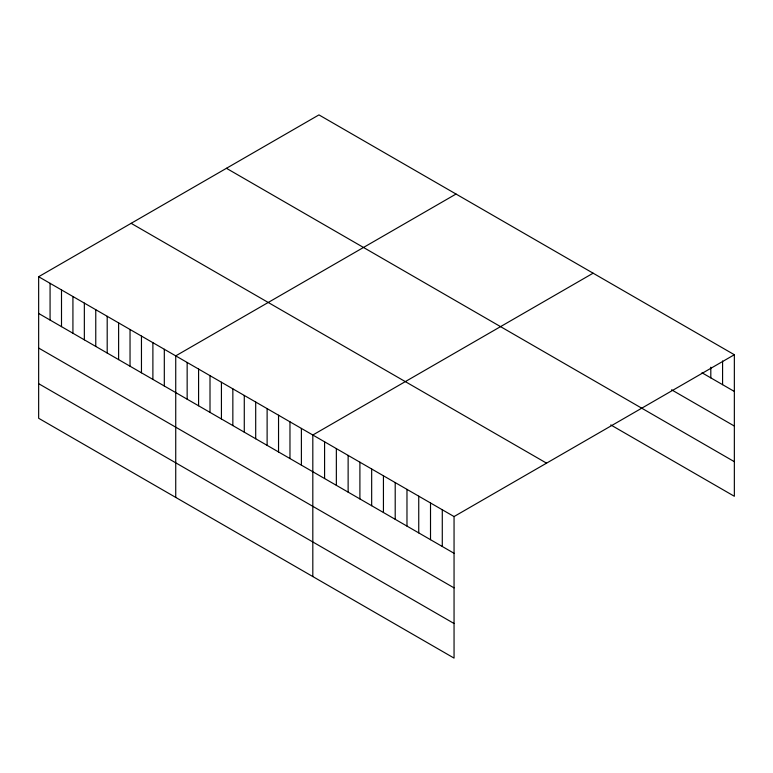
<?xml version="1.0" encoding="UTF-8"?>
<svg xmlns="http://www.w3.org/2000/svg" width="773" height="773" viewBox="0 0 773 773"><rect width="100%" height="100%" fill="white"/><g stroke="black" fill="none" stroke-linecap="round" stroke-linejoin="round"><path stroke-width="1.16" d="M38.65 276.724L454.051 516.557L454.051 658.103L38.65 418.27L38.65 276.724L318.949 114.897L734.35 354.73L734.35 496.276L610.767 424.918M456.031 194.042L175.732 355.87L175.732 497.416M593.113 273.188L312.814 435.015L312.814 576.561M454.051 516.557L734.35 354.73M701.981 372.77L734.35 391.457M671.582 389.805L734.35 426.049M226.45 168.301L734.35 461.684M131.149 223.329L546.55 463.153M38.65 313.452L454.051 553.284M38.65 348.043L454.051 587.876M38.65 383.679L454.051 623.511M722.581 360.972L722.581 384.664M710.812 367.204L710.812 377.862M442.282 509.765L442.282 546.492M430.513 502.972L430.513 539.689M418.744 496.169L418.744 532.897M406.975 489.377L406.975 526.104M395.206 482.584L395.206 519.311M383.437 475.791L383.437 512.509M371.668 468.989L371.668 505.716M359.899 462.196L359.899 498.923M348.13 455.403L348.13 492.13M336.352 448.611L336.352 485.328M324.583 441.808L324.583 478.535M301.393 428.426L301.393 465.143M289.972 421.826L289.972 458.553M278.541 415.227L278.541 451.954M267.12 408.637L267.12 445.354M255.699 402.037L255.699 438.764M244.278 395.447L244.278 432.165M232.847 388.848L232.847 425.575M221.426 382.258L221.426 418.976M210.005 375.659L210.005 412.386M198.584 369.059L198.584 405.786M187.153 362.469L187.153 399.187M164.311 349.28L164.311 385.998M152.89 342.681L152.89 379.408M141.459 336.091L141.459 372.808M130.038 329.491L130.038 366.218M118.617 322.892L118.617 359.619M107.196 316.302L107.196 353.019M95.765 309.702L95.765 346.43M84.344 303.113L84.344 339.83M72.923 296.513L72.923 333.24M61.502 289.923L61.502 326.641M50.071 283.324L50.071 320.051"/></g></svg>
